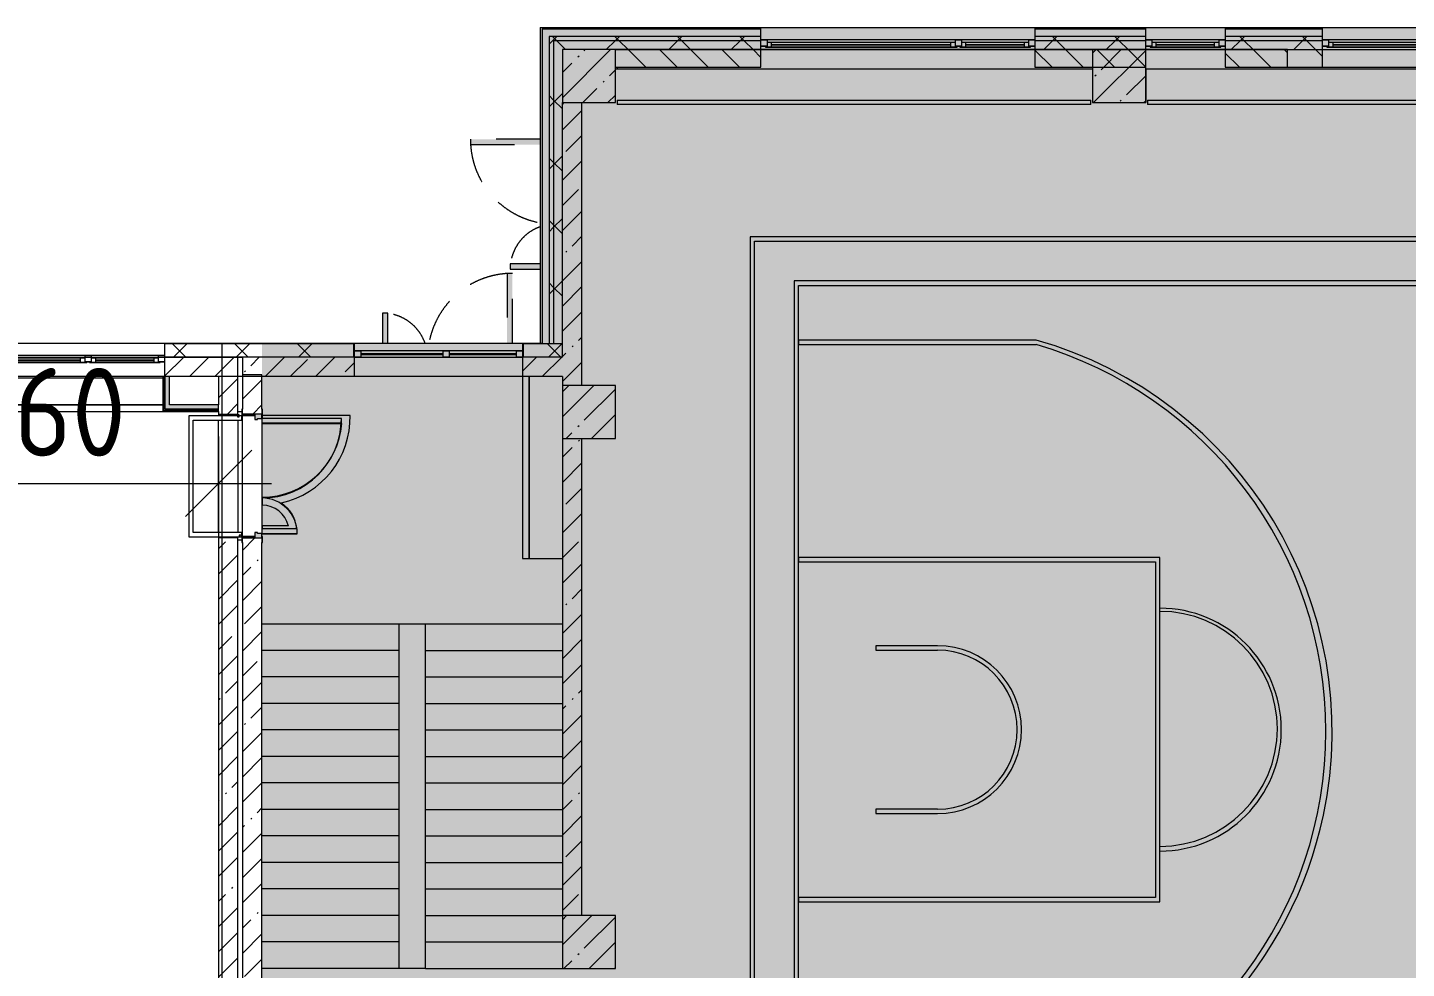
# Model space of a CAD drawing. Header units: millimetres. Extents: x 35363 to 232034, y -8553 to 29000.
# Drawn here: x 141134 to 156734, y 16700 to 27350 of the extents above; entities that cross this region are included whole.
import ezdxf

# ---------------------------------------------------------------- set-up
doc = ezdxf.new("R2010")
doc.units = ezdxf.units.MM
doc.linetypes.add('200_ШТРИХ__ш1_п0_6_', pattern=[800, 500, -300])
for name, color, linetype, lineweight in [('A-ANNO-DIMS', 7, 'Continuous', 9), ('A-ANNO-DIMS-500', 7, 'Continuous', 9), ('A-DETL-MBND-1', 7, '200_ШТРИХ__ш1_п0_6_', 9), ('A-GLAZ-2', 7, 'Continuous', 5), ('A-WALL', 7, 'Continuous', 9), ('A-WALL-2', 7, 'Continuous', 5), ('I-WALL-3', 7, 'Continuous', 5), ('S-COLS-1', 7, 'Continuous', 5), ('Оси', 7, 'Continuous', 9)]:
    doc.layers.add(name, color=color, linetype=linetype, lineweight=lineweight)
doc.layers.add('A-DETL-GENF-1', color=7, linetype='Continuous', lineweight=9, true_color=0xc0c0c0, transparency=0.4)
for name, color, linetype, lineweight, true_color in [('A-DOOR-4', 7, 'Continuous', 5, 0xe2e2e2), ('A-DOOR-5', 7, 'Continuous', 5, 0xb7b7b7), ('A-DOOR-FRAM-4', 7, 'Continuous', 5, 0xe2e2e2), ('A-DOOR-FRAM-5', 7, 'Continuous', 5, 0xaaaaaa), ('A-DOOR-FRAM-6', 7, 'Continuous', 5, 0xb7b7b7), ('A-FLOR-1', 7, 'Continuous', 5, 0xaaaaaa), ('A-FLOR-2', 7, 'Continuous', 5, 0xb7b7b7), ('A-GLAZ-3', 7, 'Continuous', 5, 0x737373), ('A-WALL-3', 7, 'Continuous', 9, 0x737373), ('A-WALL-4', 7, 'Continuous', 5, 0x737373), ('I-WALL-2', 7, 'Continuous', 9, 0xe7e7e7), ('I-WALL-4', 7, 'Continuous', 5, 0x737373), ('S-COLS-2', 7, 'Continuous', 5, 0x737373), ('S-STRS-2', 7, 'Continuous', 5, 0x737373)]:
    doc.layers.add(name, color=color, linetype=linetype, lineweight=lineweight, true_color=true_color)
doc.styles.add('ISOCPEUR_4', font='isocpeur.ttf', dxfattribs={"width": 0.9, "height": 1000})
doc.dimstyles.new('ISO-2_0_0_9К_Средний_округл2', dxfattribs={"dimscale": 304.8, "dimtxt": 995.981176, "dimasz": 2.46063, "dimexe": 1.968504, "dimexo": 0, "dimgap": 0, "dimtad": 1, "dimdec": 0, "dimrnd": 10, "dimzin": 0, "dimdsep": 46, "dimtxsty": 'ISOCPEUR_4', "dimblk1": 'OBLIQUE', "dimblk2": 'OBLIQUE', "dimsah": 1, "dimcen": 0.09, "dimdle": 1.968504, "dimazin": 0, "dimtfac": 1, "dimtdec": 4, "dimtix": 1, "dimtmove": 0, "dimatfit": 3, "dimfxl": 1, "dimtvp": 1, "dimtolj": 1, "dimtzin": 0, "dimarcsym": 2})
pattern_1 = [(45, (105024.03, 0), (-285.123, 285.123), []), (45, (105309.15, 0), (-285.123, 285.123), [504.031, -100.806, 16.764, -84.042])]
pattern_2 = [(45, (105024.03, 0), (-353.5534, 353.5534), []), (135, (105024.03, 0), (-353.5534, -353.5534), [])]
pattern_3 = [(45, (105024, 0), (-530.33, 530.33), []), (135, (105024, 0), (-530.33, -530.33), [])]

# ---------------------------------------------------------------- blocks, each defined once
blk = doc.blocks.new('BSC_Колонна _Прямоугольная - 600х600-V76-2_6_2_птичка')
at = {"layer": 'S-COLS-1'}
h = blk.add_hatch(dxfattribs=at)
h.set_pattern_fill('FP_99', color=256, style=0, pattern_type=2)
h.set_pattern_definition([(45, (-42460, -26800), (-285.123, 285.123), []), (45, (-42174.88, -26800), (-285.123, 285.123), [504.031, -100.806, 16.764, -84.042])])
h.paths.add_polyline_path([(-300, -300), (300, -300), (300, 300), (-300, 300), (-300, 291)])
at = {"layer": 'S-COLS-2'}
for p, q in [((300, 300), (-300, 300)), ((-300, 300), (-300, -300)), ((300, -300), (300, 300)), ((-300, -300), (300, -300))]:
    blk.add_line(p, q, dxfattribs=at)
blk = doc.blocks.new('BSC_Колонна _Прямоугольная - 600х600-V89-2_6_2_птичка')
at = {"layer": 'S-COLS-1'}
h = blk.add_hatch(dxfattribs=at)
h.set_pattern_fill('FP_109', color=256, style=0, pattern_type=2)
h.set_pattern_definition([(45, (-42460, -17000), (-285.123, 285.123), []), (45, (-42174.88, -17000), (-285.123, 285.123), [504.031, -100.806, 16.764, -84.042])])
h.paths.add_polyline_path([(-300, -300), (300, -300), (300, 300), (-300, 300)])
at = {"layer": 'S-COLS-2'}
for p, q in [((300, 300), (-300, 300)), ((-300, 300), (-300, -300)), ((300, -300), (300, 300)), ((-300, -300), (300, -300))]:
    blk.add_line(p, q, dxfattribs=at)
blk = doc.blocks.new('BSC_Колонна _Прямоугольная - 600х600-V90-2_6_2_птичка')
at = {"layer": 'S-COLS-1'}
h = blk.add_hatch(dxfattribs=at)
h.set_pattern_fill('FP_110', color=256, style=0, pattern_type=2)
h.set_pattern_definition([(45, (-42460, -23000), (-285.123, 285.123), []), (45, (-42174.88, -23000), (-285.123, 285.123), [504.031, -100.806, 16.764, -84.042])])
h.paths.add_polyline_path([(-63, -300), (300, -300), (300, 300), (-300, 300), (-300, -300)])
at = {"layer": 'S-COLS-2'}
for p, q in [((300, 300), (-300, 300)), ((-300, 300), (-300, -300)), ((300, -300), (300, 300)), ((-300, -300), (300, -300))]:
    blk.add_line(p, q, dxfattribs=at)
blk = doc.blocks.new('120_Окно_СКБ_2Ст - 120_Окно_СКБ_2Ст 3100х2500 _мал_створка слева_ 2-19089248-2_6_2_птичка')
at = {"layer": 'A-GLAZ-3'}
for p, q in [((-1550, -75), (-1550, -5)), ((-1550, -5), (-1480, -5)), ((1550, -5), (-1550, -5)), ((-1480, -75), (-1550, -75)), ((-1550, -75), (-1500, -75)), ((-1480, -75), (-1500, -75)), ((-1500, -75), (-1500, -85)), ((-1500, -85), (670, -85)), ((670, -85), (-1500, -85)), ((-1480, -5), (-1480, -75)), ((650, -35), (-1480, -35)), ((-1480, -35), (-1480, -75)), ((-1430, -85), (-1430, -35)), ((-1430, -55), (600, -55)), ((600, -65), (-1430, -65)), ((600, -85), (600, -35)), ((650, -75), (650, -5)), ((650, -5), (720, -5)), ((650, -75), (650, -35)), ((720, -75), (650, -75)), ((670, -75), (650, -75)), ((670, -75), (700, -75)), ((670, -85), (670, -75)), ((720, -75), (700, -75)), ((700, -75), (700, -85)), ((700, -85), (1500, -85)), ((1500, -85), (700, -85)), ((720, -5), (720, -75)), ((1480, -35), (720, -35)), ((720, -35), (720, -75)), ((770, -85), (770, -35)), ((770, -55), (1430, -55)), ((1430, -65), (770, -65)), ((1430, -85), (1430, -35)), ((1480, -75), (1480, -5)), ((1480, -5), (1550, -5)), ((1480, -75), (1480, -35)), ((1550, -75), (1480, -75)), ((1500, -75), (1480, -75)), ((1500, -75), (1550, -75)), ((1500, -85), (1500, -75)), ((1550, -5), (1550, -75))]:
    blk.add_line(p, q, dxfattribs=at)
blk = doc.blocks.new('120_Окно_СКБ_1Ст - 120_Окно_СКБ_1Ст 900х2500_h_-19906774-2_6_2_птичка')
at = {"layer": 'A-GLAZ-3'}
for p, q in [((-450, -75), (-450, -5)), ((-450, -5), (-380, -5)), ((450, -5), (-450, -5)), ((-380, -75), (-450, -75)), ((-450, -75), (-400, -75)), ((-380, -75), (-400, -75)), ((-400, -75), (-400, -85)), ((-400, -85), (400, -85)), ((400, -85), (-400, -85)), ((-380, -5), (-380, -75)), ((380, -35), (-380, -35)), ((-380, -35), (-380, -75)), ((-330, -85), (-330, -35)), ((-330, -55), (330, -55)), ((330, -65), (-330, -65)), ((330, -85), (330, -35)), ((380, -75), (380, -5)), ((380, -5), (450, -5)), ((380, -75), (380, -35)), ((450, -75), (380, -75)), ((400, -75), (380, -75)), ((400, -75), (450, -75)), ((400, -85), (400, -75)), ((450, -5), (450, -75))]:
    blk.add_line(p, q, dxfattribs=at)
blk = doc.blocks.new('120_Окно_СКБ_2Ст - 120_Окно_СКБ_2Ст 3100х2500 _мал_створка слева_ 2-22446355-2_6_2_птичка')
at = {"layer": 'A-GLAZ-2'}
for p, q in [((-1550, -127), (-1550, -57)), ((-1550, -57), (-1480, -57)), ((1550, -57), (-1550, -57)), ((-1480, -127), (-1550, -127)), ((-1550, -127), (-1500, -127)), ((-1480, -127), (-1500, -127)), ((-1500, -127), (-1500, -137)), ((-1500, -137), (670, -137)), ((670, -137), (-1500, -137)), ((-1480, -57), (-1480, -127)), ((650, -87), (-1480, -87)), ((-1480, -87), (-1480, -127)), ((-1430, -137), (-1430, -87)), ((-1430, -107), (600, -107)), ((600, -117), (-1430, -117)), ((600, -137), (600, -87)), ((650, -127), (650, -57)), ((650, -57), (720, -57)), ((650, -127), (650, -87)), ((720, -127), (650, -127)), ((670, -127), (650, -127)), ((670, -127), (700, -127)), ((670, -137), (670, -127)), ((720, -127), (700, -127)), ((700, -127), (700, -137)), ((700, -137), (1500, -137)), ((1500, -137), (700, -137)), ((720, -57), (720, -127)), ((1480, -87), (720, -87)), ((720, -87), (720, -127)), ((770, -137), (770, -87)), ((770, -107), (1430, -107)), ((1430, -117), (770, -117)), ((1430, -137), (1430, -87)), ((1480, -127), (1480, -57)), ((1480, -57), (1550, -57)), ((1480, -127), (1480, -87)), ((1550, -127), (1480, -127)), ((1500, -127), (1480, -127)), ((1500, -127), (1550, -127)), ((1500, -137), (1500, -127)), ((1550, -57), (1550, -127))]:
    blk.add_line(p, q, dxfattribs=at)
blk = doc.blocks.new('120_Окно_СКБ_2Ст - 120_Окно_СКБ_2Ст 1900х2400 глухое-23537524-2_6_2_птичка')
at = {"layer": 'A-GLAZ-3'}
for p, q in [((-950, 5), (-950, 75)), ((-950, 75), (-880, 75)), ((950, 75), (-950, 75)), ((-880, 5), (-950, 5)), ((-950, 5), (950, 5)), ((-880, 75), (-880, 5)), ((-120, 45), (-880, 45)), ((-120, 35), (-880, 35)), ((-120, 5), (-120, 75)), ((-120, 75), (-50, 75)), ((-50, 5), (-120, 5)), ((-50, 75), (-50, 5)), ((880, 45), (-50, 45)), ((880, 35), (-50, 35)), ((880, 5), (880, 75)), ((880, 75), (950, 75)), ((950, 5), (880, 5)), ((950, 75), (950, 5))]:
    blk.add_line(p, q, dxfattribs=at)
blk = doc.blocks.new('110_Дверь_СКБ_2Ст_Наружная - ДН-1_л__ Двухстворчатая 1350 х3200 _ЛК_ в свету с верхним остеклением 2-22448815-2_6_2_птичка')
at = {"layer": 'A-DETL-MBND-1'}
for points in [[(755, 79), (755, 869), (695, 869), (695, 79)], [(-655, 79), (-655, 419), (-715, 419), (-715, 79)]]:
    blk.add_hatch(color=256, dxfattribs=at).paths.add_polyline_path(points)
for p, q in [((755, 869), (695, 869)), ((695, 869), (695, 79)), ((755, 79), (755, 869)), ((-715, 419), (-715, 79)), ((-655, 419), (-715, 419)), ((-655, 79), (-655, 419))]:
    blk.add_line(p, q, dxfattribs=at)
for centre, radius, start, end in [((755, -91), 960, 90, 169.7202), ((-715, -91), 510, 19.6305, 90)]:
    blk.add_arc(centre, radius, start, end, dxfattribs=at)
blk = doc.blocks.new('110_Дверь_СКБ_2Ст - Д-1 Лестничная клетка EIS60-V165-2_6_2_птичка')
at = {"layer": 'A-DOOR-4'}
for points in [[(-587.5, 110), (-587.5, 1010), (-637.5, 1010), (-637.5, 110)], [(662.5, 510), (612.5, 510), (612.5, 110), (662.5, 110)], [(712.5, 30), (697.5, 30), (697.5, -110), (712.5, -110)]]:
    blk.add_hatch(color=256, dxfattribs=at).paths.add_polyline_path(points)
h = blk.add_hatch(color=256, dxfattribs=at)
h.paths.add_polyline_path([(712.5, 110), (662.5, 110), (662.5, 60), (652.5, 60), (652.5, 30), (712.5, 30), (712.5, 102.6)])
h.paths.add_polyline_path([(-627.5, 30), (-627.5, 60), (-637.5, 60), (-637.5, 110), (-687.5, 110), (-687.5, 30)])
at = {"layer": 'A-DOOR-FRAM-4'}
for points in [[(-672.5, 110), (-672.5, 118), (-742.5, 118), (-742.5, 110)], [(-672.5, 30), (-687.5, 30), (-687.5, -110), (-672.5, -110)], [(767.5, 110), (767.5, 118), (697.5, 118), (697.5, 110)], [(-672.5, -110), (-742.5, -110), (-742.5, -118), (-672.5, -118)], [(767.5, -118), (767.5, -110), (697.5, -110), (697.5, -118)]]:
    blk.add_hatch(color=256, dxfattribs=at).paths.add_polyline_path(points)
at = {"layer": 'A-DOOR-5'}
for p, q in [((-637.5, 1010), (-637.5, 110)), ((-587.5, 1010), (-637.5, 1010)), ((-587.5, 110), (-587.5, 1010)), ((662.5, 510), (612.5, 510)), ((612.5, 510), (612.5, 110)), ((662.5, 110), (662.5, 510)), ((-637.5, 110), (-587.5, 110)), ((612.5, 110), (662.5, 110))]:
    blk.add_line(p, q, dxfattribs=at)
for centre, radius, start, end in [((-637.5, 110), 900, 0, 90), ((662.5, 110), 400, 90, 180)]:
    blk.add_arc(centre, radius, start, end, dxfattribs=at)
at = {"layer": 'A-DOOR-FRAM-5'}
for p, q in [((-687.5, 110), (-687.5, 30)), ((-687.5, 30), (-627.5, 30)), ((-672.5, 30), (-687.5, 30)), ((-687.5, 30), (-687.5, -110)), ((-672.5, -110), (-672.5, 30)), ((-637.5, 60), (-637.5, 110)), ((-627.5, 60), (-637.5, 60)), ((-627.5, 30), (-627.5, 60)), ((662.5, 60), (652.5, 60)), ((652.5, 60), (652.5, 30)), ((652.5, 30), (712.5, 30)), ((662.5, 110), (662.5, 60)), ((712.5, 30), (697.5, 30)), ((697.5, 30), (697.5, -110)), ((712.5, 30), (712.5, 110)), ((712.5, -110), (712.5, 30)), ((-672.5, -110), (-742.5, -110)), ((-742.5, -110), (-742.5, -118)), ((-742.5, -118), (-672.5, -118)), ((-687.5, -110), (-672.5, -110)), ((-672.5, -118), (-672.5, -110)), ((697.5, -110), (712.5, -110)), ((767.5, -110), (697.5, -110)), ((697.5, -110), (697.5, -118)), ((697.5, -118), (767.5, -118)), ((767.5, -118), (767.5, -110))]:
    blk.add_line(p, q, dxfattribs=at)
at = {"layer": 'A-DOOR-FRAM-6'}
for p, q in [((-672.5, 118), (-742.5, 118)), ((-742.5, 118), (-742.5, 110)), ((-742.5, 110), (-672.5, 110)), ((-637.5, 110), (-687.5, 110)), ((-672.5, 110), (-672.5, 118)), ((712.5, 110), (662.5, 110)), ((767.5, 118), (697.5, 118)), ((697.5, 118), (697.5, 110)), ((697.5, 110), (767.5, 110)), ((767.5, 110), (767.5, 118))]:
    blk.add_line(p, q, dxfattribs=at)
blk = doc.blocks.new('110_Дверь_СКБ_2Ст_Наружная - ДН-1_л__ Двухстворчатая 1350 х3200 _ЛК_ в свету с верхним остеклением EI30-23529464-2_6_2_птичка')
at = {"layer": 'A-DETL-MBND-1'}
for points in [[(694.5, 915), (694.5, 125), (754.5, 125), (754.5, 915)], [(-715.5, 125), (-655.5, 125), (-655.5, 465), (-715.5, 465)]]:
    blk.add_hatch(color=256, dxfattribs=at).paths.add_polyline_path(points)
for p, q in [((754.5, 915), (694.5, 915)), ((694.5, 915), (694.5, 125)), ((754.5, 125), (754.5, 915)), ((-715.5, 465), (-715.5, 125)), ((-655.5, 465), (-715.5, 465)), ((-655.5, 125), (-655.5, 465))]:
    blk.add_line(p, q, dxfattribs=at)
for centre, radius, start, end in [((754.5, -45), 960, 90, 169.73704), ((-715.5, -45), 510, 19.59844, 90)]:
    blk.add_arc(centre, radius, start, end, dxfattribs=at)
blk = doc.blocks.new('Зашивка приборов отопления22 - Зашивка приборов отопления-33321747-2_6_2_птичка')
at = {"layer": 'A-WALL-2'}
for p, q in [((37288, 26888), (34188, 26888)), ((34188, 26567), (37268, 26567)), ((37268, 26567), (34188, 26567)), ((34188, 26492), (37268, 26492))]:
    blk.add_line(p, q, dxfattribs=at)
blk = doc.blocks.new('Зашивка приборов отопления28 - Зашивка приборов отопления-33322877-2_6_2_птичка')
at = {"layer": 'A-WALL-4'}
for p, q in [((75401, 486), (73341, 486)), ((73341, 486), (73341, 411)), ((73341, 411), (73341, 36)), ((75401, 411), (73341, 411)), ((73341, 411), (73341, 36)), ((73341, 411), (75401, 411))]:
    blk.add_line(p, q, dxfattribs=at)
blk = doc.blocks.new('DIMBLOCK65-2_6_2_птичка')
at = {"layer": 'A-ANNO-DIMS-500'}
for p, q in [((143294, 22721), (143294, 21591)), ((143294, 22191), (143294, 22721)), ((138634, 22600), (138634, 21591)), ((138634, 22191), (138634, 22600)), ((138034, 22191), (143894, 22191))]:
    blk.add_line(p, q, dxfattribs=at)
at = {"layer": 'A-ANNO-DIMS-500', "lineweight": 20}
for p, q in [((138634, 22191), (139009, 22566)), ((143294, 22191), (143669, 22566)), ((138634, 22191), (138259, 21816)), ((143294, 22191), (142919, 21816))]:
    blk.add_line(p, q, dxfattribs=at)
at = {"layer": 'A-ANNO-DIMS-500', "color": 0, "insert": (139652, 23497), "char_height": 1000, "width": 3148.83, "attachment_point": 1, "line_spacing_factor": 1.149209, "style": 'ISOCPEUR_4'}
blk.add_mtext('4660', dxfattribs=at)
blk = doc.blocks.new('_Oblique')
at = {"color": 0, "linetype": 'ByBlock', "lineweight": -2}
blk.add_line((-0.5, -0.5), (0.5, 0.5), dxfattribs=at)

msp = doc.modelspace()

# ---------------------------------------------------------------- hatches: boundary and pattern name
at = {"layer": 'A-DETL-GENF-1'}
msp.add_hatch(color=256, dxfattribs=at).paths.add_polyline_path([(180884, -280), (180884, 3300), (189884, 3300), (189884, 27350), (146934, 27350), (146934, 23778), (143784, 23778), (143784, -280), (180220.8, -280)])
at = {"layer": 'A-WALL-2'}
h = msp.add_hatch(dxfattribs=at)
h.set_pattern_fill('FP_83', color=256, style=0, pattern_type=2)
h.set_pattern_definition(pattern_2)
h.paths.add_polyline_path([(189827.9, 27200), (189884, 27200), (189884, 27250), (185374, 27250), (185374, 27200), (189331.8, 27200)])
h.paths.add_polyline_path([(182874, 27200), (182874, 27250), (181364, 27250), (181364, 27200), (182043, 27200)])
h.paths.add_polyline_path([(170284, 27200), (170284, 27250), (169204, 27250), (169204, 27200), (169979.2, 27200)])
h.paths.add_polyline_path([(172020.9, 27200), (172984, 27200), (172984, 27250), (171184, 27250), (171184, 27200)])
h.paths.add_polyline_path([(173884, 27200), (179264, 27200), (179264, 27250), (173884, 27250)])
h.paths.add_polyline_path([(155784.2, 27200), (155784.2, 27250), (154684.3, 27250), (154684.3, 27200), (154709.9, 27200)])
h.paths.add_polyline_path([(158884.2, 27200), (160033.9, 27200), (160033.9, 27250), (158884.2, 27250)])
h.paths.add_polyline_path([(165779.2, 27200), (166064, 27200), (166064, 27250), (164884, 27250), (164884, 27200), (165643.1, 27200)])
h.paths.add_polyline_path([(153784.3, 27200), (153784.3, 27250), (152531, 27250), (152531, 27200), (152887.7, 27200)])
h.paths.add_polyline_path([(160933.9, 27200), (162184, 27200), (162184, 27250), (160933.9, 27250)])
h.paths.add_polyline_path([(147034, 27200), (149431, 27200), (149431, 27250), (147034, 27250)])
h = msp.add_hatch(dxfattribs=at)
h.set_pattern_fill('FP_83', color=256, style=0, pattern_type=2)
h.set_pattern_definition(pattern_2)
h.paths.add_polyline_path([(147034, 23770), (147084, 23770), (147084, 27200), (147034, 27200), (147034, 23778)])
h = msp.add_hatch(dxfattribs=at)
h.set_pattern_fill('FP_83', color=256, style=0, pattern_type=2)
h.set_pattern_definition(pattern_2)
h.paths.add_polyline_path([(189790.5, 27100), (189884, 27100), (189884, 27200), (185374, 27200), (185374, 27100), (189331.8, 27100)])
h.paths.add_polyline_path([(182043, 27100), (182874, 27100), (182874, 27200), (181364, 27200), (181364, 27100), (181774, 27100)])
h.paths.add_polyline_path([(173884, 27100), (179264, 27100), (179264, 27200), (173884, 27200)])
h.paths.add_polyline_path([(172932, 27100), (172984, 27100), (172984, 27200), (171184, 27200), (171184, 27100), (172020.9, 27100)])
h.paths.add_polyline_path([(169204, 27100), (170284, 27100), (170284, 27200), (169204, 27200)])
h.paths.add_polyline_path([(166064, 27100), (166064, 27200), (164884, 27200), (164884, 27100), (165779.2, 27100)])
h.paths.add_polyline_path([(158884.2, 27100), (160033.9, 27100), (160033.9, 27200), (158884.2, 27200)])
h.paths.add_polyline_path([(160933.9, 27100), (162184, 27100), (162184, 27200), (160933.9, 27200)])
h.paths.add_polyline_path([(149243.3, 27100), (149431, 27100), (149431, 27200), (147084, 27200), (147084, 27100), (147784, 27100)])
h.paths.add_polyline_path([(152531, 27100), (153784.3, 27100), (153784.3, 27200), (152531, 27200)])
h.paths.add_polyline_path([(154684.3, 27100), (155784.2, 27100), (155784.2, 27200), (154684.3, 27200)])
h = msp.add_hatch(dxfattribs=at)
h.set_pattern_fill('FP_83', color=256, style=0, pattern_type=2)
h.set_pattern_definition(pattern_2)
h.paths.add_polyline_path([(147084, 23770), (147184, 23770), (147184, 27100), (147084, 27100), (147084, 23778)])
h = msp.add_hatch(dxfattribs=at)
h.set_pattern_fill('FP_93', color=256, style=0, pattern_type=2)
h.set_pattern_definition([(135, (105024.03, 0), (-176.7767, -176.7767), [])])
h.paths.add_polyline_path([(152887.7, 26900), (153784.3, 26900), (153784.3, 27100), (152531, 27100), (152531, 26900)])
h.paths.add_polyline_path([(149243.3, 26900), (149431, 26900), (149431, 27100), (147784, 27100), (147784, 26900)])
h.paths.add_polyline_path([(154684.3, 26900), (155388.8, 26900), (155388.8, 27100), (154684.3, 27100), (154684.3, 27091.2)])
h = msp.add_hatch(dxfattribs=at)
h.set_pattern_fill('FP_83', color=256, style=0, pattern_type=2)
h.set_pattern_definition(pattern_2)
h.paths.add_polyline_path([(143564, 23620), (143784, 23620), (143784, 23770), (142684, 23770), (142684, 23620)])
h.paths.add_polyline_path([(138864, 23620), (139584, 23620), (139584, 23770), (138864, 23770)])
h = msp.add_hatch(dxfattribs=at)
h.set_pattern_fill('FP_83', color=256, style=0, pattern_type=2)
h.set_pattern_definition(pattern_2)
h.paths.add_polyline_path([(146965.5, 23620), (147184, 23620), (147184, 23770), (146742, 23770), (146742, 23620), (146934, 23620)])
h.paths.add_polyline_path([(144826, 23620), (144826, 23770), (143784, 23770), (143784, 23620), (144529.2, 23620)])
at = {"layer": 'I-WALL-2'}
for points in [[(142689, 23029), (142739, 23029), (142739, 23399), (142689, 23399)], [(142739, 23029), (143294, 23029), (143294, 23079), (142739, 23079)]]:
    msp.add_hatch(color=256, dxfattribs=at).paths.add_polyline_path(points)
at = {"layer": 'I-WALL-3'}
h = msp.add_hatch(dxfattribs=at)
h.set_pattern_fill('FP_94', color=256, style=0, pattern_type=2)
h.set_pattern_definition([(135, (105024.03, 0), (-353.5534, -353.5534), [])])
h.paths.add_polyline_path([(185674, 26900), (185674, 27100), (185374, 27100), (185374, 26900)])
h.paths.add_polyline_path([(186174, 26900), (189224, 26900), (189224, 27100), (186174, 27100), (186174, 27041.5)])
h.paths.add_polyline_path([(171784, 26900), (172984, 26900), (172984, 27100), (171784, 27100), (171784, 27091.2)])
h.paths.add_polyline_path([(181774, 26900), (181774, 27100), (181364, 27100), (181364, 26900)])
h.paths.add_polyline_path([(173884, 26900), (175334, 26900), (175334, 27100), (173884, 27100), (173884, 27091.2)])
h.paths.add_polyline_path([(179064, 26900), (179264, 26900), (179264, 27100), (179064, 27100), (179064, 27091.2)])
h.paths.add_polyline_path([(178564, 26900), (178564, 27100), (175834, 27100), (175834, 26900), (178398.6, 26900)])
h.paths.add_polyline_path([(182274, 26900), (182874, 26900), (182874, 27100), (182274, 27100), (182274, 27091.2)])
h.paths.add_polyline_path([(169184, 26900), (170284, 26900), (170284, 27100), (169184, 27100), (169184, 27091.2)])
h.paths.add_polyline_path([(166084, 26900), (166084, 27100), (164884, 27100), (164884, 26900), (165643.1, 26900)])
h.paths.add_polyline_path([(160933.9, 26900), (162184, 26900), (162184, 27100), (160933.9, 27100), (160933.9, 27091.2)])
h.paths.add_polyline_path([(158884.2, 26900), (160033.9, 26900), (160033.9, 27100), (158884.2, 27100), (158884.2, 27091.2)])
h.paths.add_polyline_path([(155784.2, 26900), (155784.2, 27100), (155388.8, 27100), (155388.8, 26900)])
h = msp.add_hatch(dxfattribs=at)
h.set_pattern_fill('FP_91', color=256, style=0, pattern_type=2)
h.set_pattern_definition(pattern_1)
h.paths.add_polyline_path([(147404, 23300), (147404, 26500), (147184, 26500), (147184, 23300)])
h = msp.add_hatch(dxfattribs=at)
h.set_pattern_fill('FP_91', color=256, style=0, pattern_type=2)
h.set_pattern_definition(pattern_1)
h.paths.add_polyline_path([(139221.2, 23400), (139584, 23400), (139584, 23620), (138634, 23620), (138634, 23400)])
h.paths.add_polyline_path([(142684, 23400), (143514, 23400), (143514, 23620), (142684, 23620), (142684, 23565.9)])
h = msp.add_hatch(dxfattribs=at)
h.set_pattern_fill('FP_91', color=256, style=0, pattern_type=2)
h.set_pattern_definition(pattern_1)
h.paths.add_polyline_path([(143784, 23400), (143784, 23620), (143564, 23620), (143564, 23400), (143776.7, 23400)])
h = msp.add_hatch(dxfattribs=at)
h.set_pattern_fill('FP_91', color=256, style=0, pattern_type=2)
h.set_pattern_definition(pattern_1)
h.paths.add_polyline_path([(144834, 23400), (144829, 23620), (143784, 23620), (143784, 23400)])
h.paths.add_polyline_path([(146884.5, 23400), (147184, 23400), (147184, 23620), (146734, 23620), (146734, 23400)])
h = msp.add_hatch(dxfattribs=at)
h.set_pattern_fill('FP_91', color=256, style=0, pattern_type=2)
h.set_pattern_definition(pattern_1)
h.paths.add_polyline_path([(143784, 10450), (143784, 12125), (143564, 12125), (143564, 10450), (143776.7, 10450)])
h.paths.add_polyline_path([(143784, 13525), (143784, 21575), (143564, 21575), (143564, 13525), (143776.7, 13525)])
h.paths.add_polyline_path([(143564, 22975), (143784, 22975), (143784, 23420.3), (143564, 23420.3), (143564, 22978.4)])
h = msp.add_hatch(dxfattribs=at)
h.set_pattern_fill('FP_91', color=256, style=0, pattern_type=2)
h.set_pattern_definition(pattern_1)
h.paths.add_polyline_path([(143294, 11200), (143514, 11200), (143514, 12125), (143294, 12125)])
h.paths.add_polyline_path([(143294, 13525), (143514, 13525), (143514, 21575), (143294, 21575), (143294, 15340.3)])
h.paths.add_polyline_path([(143514, 22975), (143514, 23400), (143294, 23400), (143294, 22975)])
h = msp.add_hatch(dxfattribs=at)
h.set_pattern_fill('FP_183', color=256, style=0, pattern_type=2)
h.set_pattern_definition(pattern_3)
h.paths.add_polyline_path([(142676.5, 23004), (143294, 23004), (143294, 23016.5), (142676.5, 23016.5)])
h = msp.add_hatch(dxfattribs=at)
h.set_pattern_fill('FP_183', color=256, style=0, pattern_type=2)
h.set_pattern_definition(pattern_3)
h.paths.add_polyline_path([(142865.6, 23016.5), (143294, 23016.5), (143294, 23029), (142689, 23029), (142689, 23016.5), (142739, 23016.5)])
h = msp.add_hatch(dxfattribs=at)
h.set_pattern_fill('FP_91', color=256, style=0, pattern_type=2)
h.set_pattern_definition(pattern_1)
h.paths.add_polyline_path([(147404, 17300), (147404, 22700), (147184, 22700), (147184, 17300)])
at = {"layer": 'S-COLS-1'}
h = msp.add_hatch(dxfattribs=at)
h.set_pattern_fill('FP_91', color=256, style=0, pattern_type=2)
h.set_pattern_definition(pattern_1)
h.paths.add_polyline_path([(153784, 26500), (153784, 27100), (153184, 27100), (153184, 26500)])

# ---------------------------------------------------------------- linework, layer by layer
at = {"layer": 'A-DETL-MBND-1'}
msp.add_line((143564, 23619.7), (143514, 23619.7), dxfattribs=at)
at = {"layer": 'A-FLOR-1'}
for p, q in [((142664, 23380), (139584, 23380)), ((143564, 23400), (143514, 23400)), ((139584, 23079), (142664, 23079)), ((143274, 23003), (142664, 23003)), ((143509, 22954.3), (142957.4, 22954.3)), ((142957.4, 22954.3), (142957.4, 21584.5)), ((143274, 23000), (143274, 23003)), ((143294, 23000), (143274, 23000)), ((143556, 23000), (143514, 23000)), ((143557.4, 22954.3), (143529, 22954.3)), ((143557.4, 22904.3), (143557.4, 22954.3)), ((143007.4, 21634.5), (143007.4, 22904.3)), ((143007.4, 22904.3), (143557.4, 22904.3)), ((142957.4, 21584.5), (143556, 21584.5)), ((143557.4, 21634.5), (143007.4, 21634.5)), ((143513.3, 21550), (143556, 21550)), ((143557.4, 21590), (143557.4, 21634.5))]:
    msp.add_line(p, q, dxfattribs=at)
at = {"layer": 'A-FLOR-2'}
for p, q in [((147804, 26880), (147784, 26880)), ((153784.3, 26880), (153784.3, 26500)), ((169664, 24981.3), (149307.7, 24981.3)), ((149307.7, 24981.3), (149307.7, 13824.4)), ((149357.7, 13874.4), (149357.7, 24931.3)), ((149357.7, 24931.3), (169614, 24931.3)), ((169164, 24481.3), (149807.7, 24481.3)), ((149807.7, 24481.3), (149807.7, 14324.4)), ((149857.7, 14374.4), (149857.7, 24431.3)), ((149857.7, 24431.3), (159460.8, 24431.3)), ((152543.7, 23812.8), (149854, 23812.8)), ((149854, 23812.8), (149854, 23762.8)), ((149854, 23762.8), (152543.7, 23762.8)), ((144782.2, 22959.2), (143787.4, 22959.2)), ((143787.4, 22959.2), (143787.4, 22925)), ((143787.4, 22869.2), (144689.7, 22869.2)), ((143787.4, 22034.2), (143787.4, 21944.2)), ((144084.6, 21708.1), (143787.4, 21708.1)), ((143787.4, 21708.1), (143787.4, 21675)), ((143787.4, 21625), (143787.4, 21618.1)), ((143787.4, 21618.1), (144181.9, 21618.1)), ((153943.7, 21352.8), (149854, 21352.8)), ((149854, 21352.8), (149854, 21302.8)), ((149854, 21302.8), (153893.7, 21302.8)), ((153893.7, 21302.8), (153893.7, 17502.8)), ((153943.7, 17452.8), (153943.7, 21352.8)), ((150729, 20352.8), (150729, 20302.8)), ((151429, 20352.8), (150729, 20352.8)), ((150729, 20302.8), (151429, 20302.8)), ((151429, 18502.8), (150729, 18502.8)), ((150729, 18502.8), (150729, 18452.8)), ((150729, 18452.8), (151429, 18452.8)), ((153893.7, 17502.8), (149854, 17502.8)), ((149854, 17502.8), (149854, 17452.8)), ((149854, 17452.8), (153943.7, 17452.8))]:
    msp.add_line(p, q, dxfattribs=at)
for centre, radius, start, end in [((151289, 19382.8), 4604.2, 348.13013, 74.18669), ((151259.5, 19382.8), 4564.4, 286.34112, 73.65888), ((143787.4, 22939.2), 995, 282.67054, 1.1511), ((143787.4, 22939.2), 905, 270, 355.56313), ((143787.4, 21639.2), 305, 13.0427, 90), ((143787.4, 21639.2), 395, 5.20117, 56.45952), ((143787.4, 21639.2), 395, 356.92799, 357.93552), ((153943.7, 19402.8), 1375, 270, 90), ((153943.7, 19411.7), 1330, 270, 90), ((151429, 19402.8), 950, 270, 90), ((151429, 19402.8), 900, 270, 90), ((151289, 19382.8), 4604.2, 285.81331, 348.1026)]:
    msp.add_arc(centre, radius, start, end, dxfattribs=at)
at = {"layer": 'A-WALL'}
for p, q in [((144829, 23773), (142684, 23773)), ((144826, 23770), (142684, 23770)), ((143514, 23620), (142684, 23620)), ((142676.5, 23016.5), (142676.5, 23399)), ((142689, 23029), (142689, 23399)), ((143294, 23016.5), (142676.5, 23016.5)), ((143294, 23029), (142689, 23029)), ((143294, 23004), (143294, 23079))]:
    msp.add_line(p, q, dxfattribs=at)
at = {"layer": 'A-WALL-2'}
for p, q in [((138884, 23778), (146934, 23778)), ((142684, 23778), (142684, 23620)), ((138864, 23620), (143564, 23620)), ((143509, 22965), (143509, 22945)), ((143529, 22965), (143509, 22965)), ((143509, 22945), (143529, 22945)), ((143529, 22945), (143529, 22965)), ((143549, 21605), (143529, 21605)), ((143529, 21605), (143529, 21585)), ((143529, 21585), (143549, 21585)), ((143549, 21585), (143549, 21605))]:
    msp.add_line(p, q, dxfattribs=at)
at = {"layer": 'A-WALL-3'}
for p, q in [((146954, 27330), (146954, 23779.7)), ((149431, 27330), (146954, 27330)), ((153784.3, 27330), (152531, 27330)), ((155784.2, 27330), (154684.3, 27330)), ((147034, 27250), (147034, 23770)), ((149431, 27250), (147034, 27250)), ((147084, 27200), (147084, 23770)), ((149431, 27200), (147084, 27200)), ((153784.3, 27250), (152531, 27250)), ((153784.3, 27200), (152531, 27200)), ((155784.2, 27250), (154684.3, 27250)), ((155784.2, 27200), (154684.3, 27200)), ((149431, 27100), (147784, 27100)), ((147784, 27100), (149431, 27100)), ((153784.3, 27100), (152531, 27100)), ((152531, 27100), (153784.3, 27100)), ((155388.8, 27100), (154684.3, 27100)), ((154684.3, 27100), (155784.2, 27100)), ((155388.8, 26900), (155388.8, 27100)), ((144826, 23620), (144826, 23770)), ((144829, 23620), (144829, 23773)), ((146739, 23773), (146739, 23620)), ((146954, 23773), (146739, 23773)), ((146742, 23770), (146742, 23620)), ((147184, 23770), (146742, 23770)), ((146934, 23778), (146954, 23778)), ((146954, 23778), (146954, 23770)), ((144834, 23620), (143564, 23620)), ((147184, 23620), (146734, 23620))]:
    msp.add_line(p, q, dxfattribs=at)
at = {"layer": 'A-WALL-4'}
for p, q in [((146934, 27350), (146934, 23778)), ((146934, 27350), (162184, 27350)), ((149431, 27100), (149431, 27350)), ((152531, 27350), (152531, 27100)), ((153784.3, 27100), (153784.3, 27350)), ((154684.3, 27350), (154684.3, 27100)), ((155784.2, 27100), (155784.2, 27350)), ((149431, 26900), (149431, 27100)), ((152531, 27100), (149431, 27100)), ((152531, 27100), (152531, 26900)), ((153784.3, 26900), (153784.3, 27100)), ((154684.3, 27100), (153784.3, 27100)), ((154684.3, 27100), (154684.3, 26900)), ((147784, 26900), (149431, 26900)), ((152531, 26900), (153784.3, 26900)), ((154684.3, 26900), (155388.8, 26900)), ((147184, 23620), (147184, 26500)), ((144834, 23620), (144834, 23778)), ((146734, 23778), (146734, 23620))]:
    msp.add_line(p, q, dxfattribs=at)
at = {"layer": 'I-WALL-3'}
for p, q in [((142684, 23620), (142684, 23400)), ((143514, 22965), (143514, 23620)), ((143564, 23620), (143564, 23030)), ((143784, 23420.3), (143564, 23420.3)), ((143514, 23400), (138634, 23400)), ((142664, 23399), (142664, 23004)), ((142739, 23399), (142664, 23399)), ((142739, 23079), (142739, 23399)), ((143294, 23400), (143294, 23079)), ((142664, 23004), (143294, 23004)), ((143294, 23079), (142739, 23079)), ((143294, 23004), (143294, 22954.3)), ((143294, 22975), (143514, 22975)), ((143564, 21590), (143564, 22960)), ((143294, 21634.5), (143294, 22904.3)), ((143514, 22904.3), (143514, 21634.5)), ((143294, 21584.5), (143294, 13518)), ((143514, 21575), (143294, 21575)), ((143514, 11200), (143514, 21584.5)), ((143564, 21520), (143564, 13580))]:
    msp.add_line(p, q, dxfattribs=at)
at = {"layer": 'I-WALL-4'}
for p, q in [((149431, 27100), (152531, 27100)), ((153784.3, 27100), (154684.3, 27100)), ((155784.2, 26900), (155784.2, 27100)), ((155784.2, 27100), (158884.2, 27100)), ((147804, 26900), (147804, 26880)), ((153184, 26880), (147804, 26880)), ((159184, 26880), (153784, 26880)), ((155388.8, 26900), (171184, 26900)), ((147805, 26530), (153164, 26530)), ((147805, 26530), (147805, 26480)), ((153164, 26480), (153164, 26530)), ((153805.3, 26529), (159163, 26529)), ((153805.3, 26529), (153805.3, 26479)), ((147404, 23300), (147404, 26500)), ((153164, 26480), (147805, 26480)), ((159163, 26479), (153805.3, 26479)), ((144834, 23400), (144834, 23620)), ((146734, 23620), (146734, 23400)), ((143784, 23030), (143784, 23420.3)), ((147184, 23400), (143564, 23400)), ((147184, 23400), (147184, 23300)), ((143784, 22875), (143784, 21675)), ((147184, 22700), (147184, 17300)), ((147404, 17300), (147404, 22700)), ((143784, 15200), (143784, 21520))]:
    msp.add_line(p, q, dxfattribs=at)
at = {"layer": 'S-COLS-2'}
for p, q in [((153784, 27100), (153184, 27100)), ((153184, 27100), (153184, 26500)), ((153784, 26500), (153784, 27100)), ((153184, 26500), (153784, 26500))]:
    msp.add_line(p, q, dxfattribs=at)
at = {"layer": 'S-STRS-2'}
for p, q in [((143784, 22875), (143784, 21675)), ((143784, 20600), (145634, 20600)), ((145334, 20600), (145334, 20300)), ((145634, 20600), (147184, 20600)), ((145634, 20300), (145634, 20600)), ((145634, 20600), (147184, 20600)), ((145334, 20300), (143784, 20300)), ((145334, 20300), (143784, 20300)), ((145334, 20300), (145334, 20000)), ((145634, 20000), (145634, 20300)), ((145634, 20300), (147184, 20300)), ((145634, 20300), (147184, 20300)), ((145334, 20000), (143784, 20000)), ((145334, 20000), (143784, 20000)), ((145334, 20000), (145334, 19700)), ((145634, 19700), (145634, 20000)), ((145634, 20000), (147184, 20000)), ((145634, 20000), (147184, 20000)), ((145334, 19700), (143784, 19700)), ((145334, 19700), (143784, 19700)), ((145334, 19700), (145334, 19400)), ((145634, 19400), (145634, 19700)), ((145634, 19700), (147184, 19700)), ((145634, 19700), (147184, 19700)), ((145334, 19400), (143784, 19400)), ((145334, 19400), (143784, 19400)), ((145334, 19400), (145334, 19100)), ((145634, 19100), (145634, 19400)), ((145634, 19400), (147184, 19400)), ((145634, 19400), (147184, 19400)), ((145334, 19100), (143784, 19100)), ((145334, 19100), (143784, 19100)), ((145334, 19100), (145334, 18800)), ((145634, 18800), (145634, 19100)), ((145634, 19100), (147184, 19100)), ((145634, 19100), (147184, 19100)), ((145334, 18800), (143784, 18800)), ((145334, 18800), (143784, 18800)), ((145334, 18800), (145334, 18500)), ((145634, 18500), (145634, 18800)), ((145634, 18800), (147184, 18800)), ((145634, 18800), (147184, 18800)), ((145334, 18500), (143784, 18500)), ((145334, 18500), (143784, 18500)), ((145334, 18500), (145334, 18200)), ((145634, 18200), (145634, 18500)), ((145634, 18500), (147184, 18500)), ((145634, 18500), (147184, 18500)), ((145334, 18200), (143784, 18200)), ((145334, 18200), (143784, 18200)), ((145334, 18200), (145334, 17900)), ((145634, 17900), (145634, 18200)), ((145634, 18200), (147184, 18200)), ((145634, 18200), (147184, 18200)), ((145334, 17900), (143784, 17900)), ((145334, 17900), (143784, 17900)), ((145334, 17900), (145334, 17600)), ((145634, 17600), (145634, 17900)), ((145634, 17900), (147184, 17900)), ((145634, 17900), (147184, 17900)), ((145334, 17600), (143784, 17600)), ((145334, 17600), (143784, 17600)), ((145334, 17600), (145334, 17300)), ((145634, 17300), (145634, 17600)), ((145634, 17600), (147184, 17600)), ((145634, 17600), (147184, 17600)), ((145334, 17300), (143784, 17300)), ((145334, 17300), (143784, 17300)), ((145334, 17300), (145334, 17000)), ((145634, 17000), (145634, 17300)), ((145634, 17300), (147184, 17300)), ((145634, 17300), (147184, 17300)), ((145334, 17000), (143784, 17000)), ((145334, 17000), (143784, 17000)), ((145334, 17000), (145334, 16700)), ((145634, 16700), (145634, 17000)), ((145634, 17000), (147184, 17000)), ((145634, 17000), (147184, 17000)), ((145334, 16700), (143784, 16700)), ((145334, 16700), (143784, 16700)), ((145634, 16700), (145334, 16700)), ((145634, 16700), (147184, 16700)), ((145634, 16700), (147184, 16700))]:
    msp.add_line(p, q, dxfattribs=at)
at = {"layer": 'Оси'}
msp.add_line((143334, 11277.7), (143334, 23777.7), dxfattribs=at)

# ---------------------------------------------------------------- block references
at = {"layer": 'A-DETL-MBND-1', "rotation": 89.9999999999999}
msp.add_blockref('110_Дверь_СКБ_2Ст_Наружная - ДН-1_л__ Двухстворчатая 1350 х3200 _ЛК_ в свету с верхним остеклением EI30-23529464-2_6_2_птичка', (147059, 25330.5), dxfattribs=at)
at = {"layer": 'A-DETL-MBND-1'}
msp.add_blockref('110_Дверь_СКБ_2Ст_Наружная - ДН-1_л__ Двухстворчатая 1350 х3200 _ЛК_ в свету с верхним остеклением 2-22448815-2_6_2_птичка', (145864.5, 23698.7), dxfattribs=at)
at = {"layer": 'A-DOOR-5', "rotation": 269.9999999999999}
msp.add_blockref('110_Дверь_СКБ_2Ст - Д-1 Лестничная клетка EIS60-V165-2_6_2_птичка', (143674, 22287.5), dxfattribs=at)
at = {"layer": 'A-GLAZ-2'}
msp.add_blockref('120_Окно_СКБ_2Ст - 120_Окно_СКБ_2Ст 3100х2500 _мал_створка слева_ 2-22446355-2_6_2_птичка', (141134, 23695), dxfattribs=at)
at = {"layer": 'A-GLAZ-3'}
for name, p in [('120_Окно_СКБ_2Ст - 120_Окно_СКБ_2Ст 3100х2500 _мал_створка слева_ 2-19089248-2_6_2_птичка', (150981, 27215)), ('120_Окно_СКБ_1Ст - 120_Окно_СКБ_1Ст 900х2500_h_-19906774-2_6_2_птичка', (154234.3, 27215)), ('120_Окно_СКБ_2Ст - 120_Окно_СКБ_2Ст 3100х2500 _мал_створка слева_ 2-19089248-2_6_2_птичка', (157334.2, 27215))]:
    msp.add_blockref(name, p, dxfattribs=at)
at = {"layer": 'A-GLAZ-3', "rotation": 180}
msp.add_blockref('120_Окно_СКБ_2Ст - 120_Окно_СКБ_2Ст 1900х2400 глухое-23537524-2_6_2_птичка', (145784, 23695), dxfattribs=at)
at = {"layer": 'A-WALL-2'}
msp.add_blockref('Зашивка приборов отопления22 - Зашивка приборов отопления-33321747-2_6_2_птичка', (105396.2, -3488.4), dxfattribs=at)
at = {"layer": 'A-WALL-4', "rotation": 89.9999999999998}
msp.add_blockref('Зашивка приборов отопления28 - Зашивка приборов отопления-33322877-2_6_2_птичка', (147219.9, -52001), dxfattribs=at)
at = {"layer": 'S-COLS-2'}
for name, p in [('BSC_Колонна _Прямоугольная - 600х600-V76-2_6_2_птичка', (147484, 26800)), ('BSC_Колонна _Прямоугольная - 600х600-V90-2_6_2_птичка', (147484, 23000)), ('BSC_Колонна _Прямоугольная - 600х600-V89-2_6_2_птичка', (147484, 17000))]:
    msp.add_blockref(name, p, dxfattribs=at)

# ---------------------------------------------------------------- dimensions: what is measured, and where the dimension line sits
at = {"layer": 'A-ANNO-DIMS'}
dim = msp.add_linear_dim(base=(143294, 22191), p1=(138634, 22600), p2=(143294, 22721.3), dimstyle='ISO-2_0_0_9К_Средний_округл2', override={"dimpost": '<>', "dimfxl": 4661.578965}, dxfattribs=at)
dim.commit()
dim.dimension.update_dxf_attribs({"geometry": 'DIMBLOCK65-2_6_2_птичка', "text_midpoint": (140964, 22691)})

doc.saveas('drawing.dxf')
